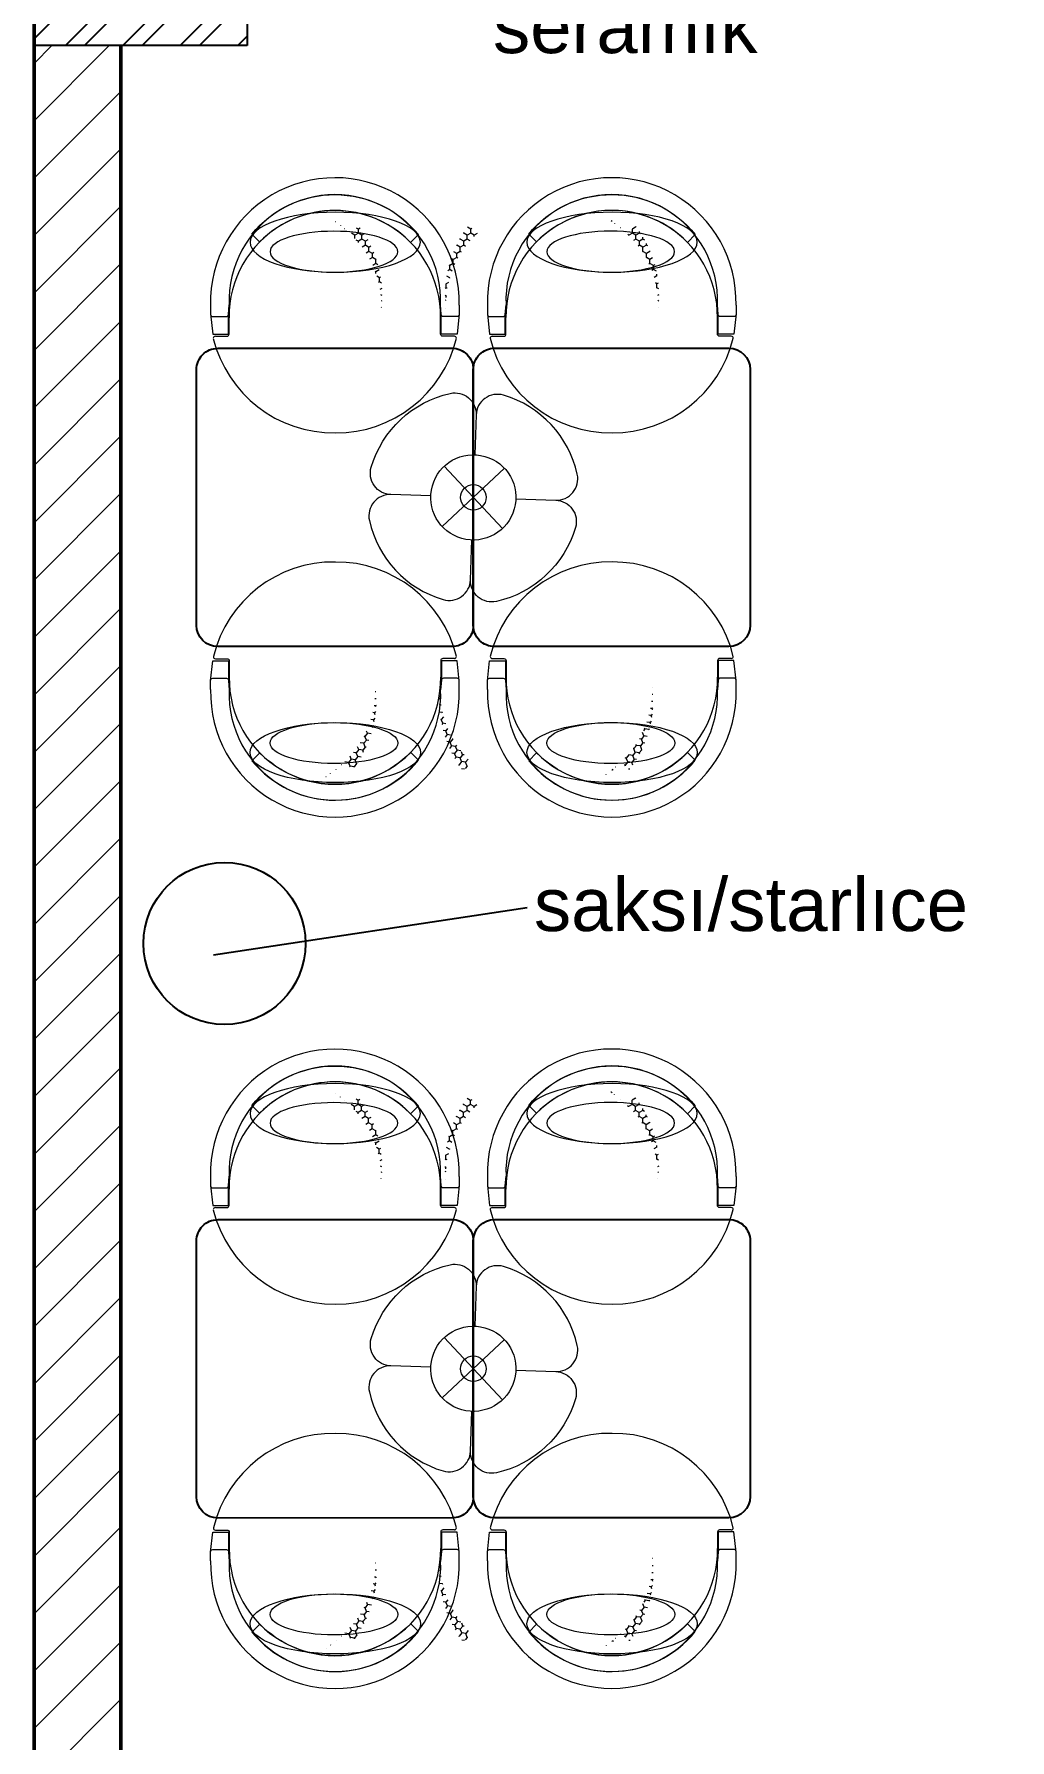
# Model space of a CAD drawing. Header units: centimetres. Extents: x 10937 to 11577, y 1766 to 4345.
# Drawn here: x 10937.3 to 11166.2, y 2522.7 to 2922.8 of the extents above; entities that cross this region are included whole.
import ezdxf

# ---------------------------------------------------------------- set-up
doc = ezdxf.new("R2010")
doc.units = ezdxf.units.CM
for name, color, linetype, lineweight in [('Sebe - Aydınlatma', 240, 'Continuous', 18), ('Sebe - Duvar', 5, 'Continuous', 50), ('Sebe - Kolon', 153, 'Continuous', 25), ('Sebe - Mobilya', 11, 'Continuous', 25), ('Sebe - Mobilya Alçak', 41, 'Continuous', 20), ('Sebe - Tefriş - ince', 9, 'Continuous', 0)]:
    doc.layers.add(name, color=color, linetype=linetype, lineweight=lineweight)
doc.styles.get("Standard").update_dxf_attribs({"font": 'arial.ttf'})
pattern_1 = [(190.7025716588876, (-66927.95008257334, 45226.28549725837), (-1.250705360259629, -1.075873991632339), [0.9524999999999972, -1.904999999999994]), (310.7025716588878, (-66927.95008257334, 45226.28549725837), (1.557086888154393, -0.5452056188180352), [0.9524999999999986, -1.904999999999997]), (250.7025716588876, (-66927.95008257334, 45226.28549725837), (0.306381527894764, -1.621079610450377), [-1.904999999999992, 0.9524999999999961])]
pattern_2 = [(190.7025716588876, (-66528.96022988901, 45226.21177367801), (-1.250705360259629, -1.075873991632339), [0.952499999999997, -1.904999999999994]), (310.7025716588878, (-66528.96022988901, 45226.21177367801), (1.557086888154393, -0.5452056188180351), [0.9524999999999983, -1.904999999999997]), (250.7025716588876, (-66528.96022988901, 45226.21177367801), (0.3063815278947639, -1.621079610450377), [-1.904999999999992, 0.9524999999999959])]
pattern_3 = [(190.7025716588876, (-66727.09792978357, 45264.19740172372), (-1.250705360259629, -1.07587399163234), [0.9524999999999975, -1.904999999999995]), (310.7025716588878, (-66727.09792978357, 45264.19740172372), (1.557086888154394, -0.5452056188180354), [0.952499999999999, -1.904999999999998]), (250.7025716588876, (-66727.09792978357, 45264.19740172372), (0.3063815278947641, -1.621079610450378), [-1.904999999999993, 0.9524999999999966])]
pattern_4 = [(190.7025716588876, (-66328.12212052975, 45188.22564666262), (-1.250705360259629, -1.075873991632339), [0.952499999999997, -1.904999999999994]), (310.7025716588878, (-66328.12212052975, 45188.22564666262), (1.557086888154393, -0.5452056188180352), [0.9524999999999986, -1.904999999999997]), (250.7025716588876, (-66328.12212052975, 45188.22564666262), (0.306381527894764, -1.621079610450377), [-1.904999999999992, 0.9524999999999961])]

# ---------------------------------------------------------------- blocks, each defined once
blk = doc.blocks.new('yelpazelamba')
at = {"layer": 'Sebe - Aydınlatma'}
for p, q in [((-4.114487161589295, -9.132229246383986, -0.8030113079784762), (4.128584176882669, 9.090053894475886, -0.8161278319914302)), ((9.118192013479984, -4.142619887710453, -0.8035501943380439), (-9.104094998921937, 4.100444536768009, -0.8155889456328786))]:
    blk.add_line(p, q, dxfattribs=at)
at = {"layer": 'Sebe - Aydınlatma', "extrusion": (-0.0002781329557322974, 0.0008456233772963139, 0.999999603781503)}
for points, elevation in [([(9.36374004925545, 3.507784798381293), (18.12641463451743, 6.811903363527033, 0.4903143948259013), (20.45119503718793, 14.36805291732435, 0.2728421326632683), (-2.685486766056015, 24.83420346522105, 0.4903143948259454), (-6.825483100284995, 18.09918822005772), (-3.521364535148261, 9.336513634820955)], -0.809589041872541), ([(-9.350093371598977, -3.548590949587337), (-18.11276795684186, -6.85270951471375, -0.4903143948259013), (-24.84778320199595, -2.712713180471288, -0.2728421326632683), (-14.38163265405399, 20.42396862275416, -0.4903143948259454), (-6.825483100261803, 18.09918822006659), (-3.521364535135983, 9.336513634825502)], -0.8095890418725405), ([(9.363740049269092, 3.50778479834514), (18.12641463442921, 6.811903363762364, -0.4903143948259013), (24.86142987971608, 2.671907029735908, -0.2728421326632683), (14.395279332519, -20.46477477382583, -0.4903143948259454), (6.839129778651782, -18.13999437138177), (3.535011213120328, -9.377319785919678)], -0.8095890418725391), ([(-9.35009337135887, -3.548590950224666), (-18.11276795649171, -6.852709515643709, 0.4903143948259013), (-20.43754835891983, -14.40885906951674, 0.2728421326632683), (2.699133444662908, -24.87500961666811, 0.4903143948259454), (6.839129778675429, -18.13999437137291), (3.535011213133061, -9.377319785915358)], -0.809589041872539)]:
    blk.add_lwpolyline(points, format="xyb", dxfattribs=dict(at, elevation=elevation))
blk.add_circle((0.006823338830055105, -0.02040307560950209, -0.8095890418725403), 9.999999999999998, dxfattribs=at)
at = {"layer": 'Sebe - Aydınlatma'}
blk.add_circle((0.007048507159652218, -0.02108767573440673, -0.8095695699852783), 3, dxfattribs=at)

msp = doc.modelspace()

# ---------------------------------------------------------------- hatches: boundary and pattern name
at = {"layer": 'Sebe - Kolon'}
h = msp.add_hatch(dxfattribs=at)
h.set_pattern_fill('ANSI32', color=256)
h.set_pattern_definition([(45, (1073.794236499387, 0), (-6.735192090801865, 6.735192090801866), []), (45, (1078.284366499387, 0), (-6.735192090801865, 6.735192090801866), [])])
h.paths.add_polyline_path([(11577.2663267459, 1855.11769706078), (11527.2663267459, 1855.11769706078), (11527.2663267459, 1823.091677779227), (11577.2663267459, 1823.091677779227)])
h.paths.add_polyline_path([(10987.2663267459, 1833.091677779227), (10987.2663267459, 1843.091677779227), (10987.2663267459, 1855.11769706078), (10937.2663267459, 1855.11769706078), (10937.2663267459, 1823.091677779227), (10987.2663267459, 1823.091677779227)])
h.paths.add_polyline_path([(10987.27641735053, 2385.11769706078), (10937.2663267459, 2385.11769706078), (10937.2663267459, 2355.11769706078), (10987.27641735053, 2355.11769706078)])
h.paths.add_polyline_path([(11577.2663267459, 2386.154494805069), (11527.2663267459, 2386.154494805069), (11527.2663267459, 2356.154494805069), (11577.2663267459, 2356.154494805069)])
h.paths.add_polyline_path([(11577.2663267459, 2950.11769706078), (11556.47298626263, 2950.11769706078), (11527.2663267459, 2950.11769706078), (11527.2663267459, 2920.11769706078), (11577.2663267459, 2920.11769706078)])
h.paths.add_polyline_path([(10987.2663267459, 2950.11769706078), (10937.2663267459, 2950.11769706078), (10937.2663267459, 2920.11769706078), (10987.2663267459, 2920.11769706078)])
h.paths.add_polyline_path([(10987.2663267459, 3445.11769706078), (10937.2663267459, 3445.11769706078), (10937.2663267459, 3415.11769706078), (10987.2663267459, 3415.11769706078)])
h.paths.add_polyline_path([(11577.2663267459, 3628.363012328862), (11527.2663267459, 3628.363012328861), (11527.2663267459, 3608.363012328861), (11577.2663267459, 3608.363012328861)])
h.paths.add_polyline_path([(10987.2663267459, 3628.363012328861), (10937.2663267459, 3628.363012328862), (10937.2663267459, 3608.363012328861), (10987.2663267459, 3608.363012328861)])
h.paths.add_polyline_path([(11577.2663267459, 3975.117697060781), (11527.2663267459, 3975.11769706078), (11527.2663267459, 3965.11769706078), (11527.2663267459, 3945.205210869492), (11557.2663267459, 3945.205210869492), (11577.2663267459, 3945.117697060781)])
h.paths.add_polyline_path([(11577.2663267459, 4345.11769706078), (11527.2663267459, 4345.11769706078), (11527.2663267459, 4315.11769706078), (11577.2663267459, 4315.11769706078)])
h.paths.add_polyline_path([(10987.2663267459, 4345.11769706078), (10957.2663267459, 4345.11769706078), (10937.2663267459, 4345.117697060779), (10937.2663267459, 4315.117697060781), (10987.2663267459, 4315.11769706078), (10987.2663267459, 4325.11769706078)])
h.paths.add_polyline_path([(10987.2663267459, 3975.11769706078), (10937.2663267459, 3975.11769706078), (10937.2663267459, 3945.11769706078), (10987.2663267459, 3945.205210869492)])
at = {"layer": 'Sebe - Mobilya Alçak', "ltscale": 0.1, "extrusion": (-0.03645388541643457, 0.006885603321966348, 0.9993116144151124)}
h = msp.add_hatch(dxfattribs=at)
h.set_pattern_fill('HONEY', color=256, scale=0.2999999999999988, angle=-169.2974283411122, style=0)
h.set_pattern_definition(pattern_1)
edge = h.paths.add_edge_path()
edge.add_arc((-4849.343316120987, 10279.44460000478), 24.71696289203488, 145.979993585589, 159.2540636459918, ccw=False)
edge.add_arc((-4850.303668625231, 10281.07572458662), 23.02281402815089, 148.0077843409949, 148.1016854706999)
edge.add_arc((-4840.785477024518, 10275.15156057567), 34.23404458399233, 148.1016854706837, 157.6080977508361)
edge.add_line((-4872.438270606384, 10288.19266739382), (-4872.457639421071, 10288.19995910564))
edge = h.paths.add_edge_path()
edge.add_line((-4869.701385382195, 10293.47647256372), (-4871.895119670018, 10294.97279235597))
edge.add_arc((-4852.148969066202, 10277.55434067411), 26.33083596586735, 93.55040170519482, 138.5838764529789, ccw=False)
edge.add_arc((-4850.303668625231, 10281.07572458662), 23.02281402815089, 98.68345596408015, 147.409664000583)
h = msp.add_hatch(dxfattribs=at)
h.set_pattern_fill('HONEY', color=256, scale=0.2999999999999988, angle=-169.2974283411122, style=0)
h.set_pattern_definition(pattern_1)
edge = h.paths.add_edge_path()
edge.add_line((-4876.875700662866, 10320.43258082685), (-4875.335954070941, 10322.68998256058))
edge.add_arc((-4861.670565835211, 10341.21853161713), 23.02281402815345, 233.5900571424133, 282.7216873536955)
edge.add_arc((-4864.699370446604, 10344.3241435086), 26.81547659304414, 242.9943438502603, 287.5789102595543, ccw=False)
h = msp.add_hatch(dxfattribs=at)
h.set_pattern_fill('HONEY', color=256, scale=0.2999999999999988, angle=-169.2974283411122, style=0)
h.set_pattern_definition(pattern_1)
edge = h.paths.add_edge_path()
edge.add_arc((-4861.414512837109, 10343.31389004182), 24.71696289203488, 145.979993585589, 159.2540636459918, ccw=False)
edge.add_arc((-4862.374865341328, 10344.94501462369), 23.02281402815089, 148.0077843409949, 148.1016854706999)
edge.add_arc((-4852.856673740633, 10339.02085061278), 34.23404458399233, 148.1016854706837, 157.6080977508361)
edge.add_line((-4884.509467322499, 10352.06195743092), (-4884.528836137186, 10352.06924914275))
edge = h.paths.add_edge_path()
edge.add_line((-4881.772582098292, 10357.34576260083), (-4883.966316386115, 10358.84208239308))
edge.add_arc((-4864.220165782328, 10341.42363071115), 26.33083596586735, 93.55040170519482, 138.5838764529789, ccw=False)
edge.add_arc((-4862.374865341328, 10344.94501462369), 23.02281402815089, 98.68345596408015, 147.409664000583)
at = {"layer": 'Sebe - Mobilya Alçak', "ltscale": 0.1, "extrusion": (-0.03645133658835503, -0.006899083706150029, 0.9993116144151124)}
h = msp.add_hatch(dxfattribs=at)
h.set_pattern_fill('HONEY', color=256, scale=0.2999999999999987, angle=-169.2974283411122, style=0)
h.set_pattern_definition(pattern_2)
edge = h.paths.add_edge_path()
edge.add_arc((-676.9231113884505, 11323.614157519), 24.71696289203487, 380.7459363540082, 394.020006414411)
edge.add_arc((-675.9627588842066, 11325.24528210084), 23.02281402815089, 391.8983145293001, 391.9922156590051, ccw=False)
edge.add_arc((-685.4809504849197, 11319.32111808989), 34.23404458399232, 382.39190224916393, 391.8983145293163, ccw=False)
edge.add_line((-653.828156903053, 11332.36222490804), (-653.8087880883666, 11332.36951661986))
edge = h.paths.add_edge_path()
edge.add_line((-656.5650421272419, 11337.64603007794), (-654.3713078394192, 11339.14234987019))
edge.add_arc((-674.1174584432354, 11321.72389818833), 26.33083596586734, 401.4161235470212, 446.4495982948052)
edge.add_arc((-675.9627588842066, 11325.24528210084), 23.02281402815089, 392.59033599941694, 441.31654403591983, ccw=False)
h = msp.add_hatch(dxfattribs=at)
h.set_pattern_fill('HONEY', color=256, scale=0.2999999999999987, angle=-169.2974283411122, style=0)
h.set_pattern_definition(pattern_2)
edge = h.paths.add_edge_path()
edge.add_line((-649.3907268465716, 11364.60213834107), (-650.9304734384966, 11366.8595400748))
edge.add_arc((-664.5958616742262, 11385.38808913135), 23.02281402815345, 257.27831264630447, 306.4099428575867, ccw=False)
edge.add_arc((-661.5670570628333, 11388.49370102282), 26.81547659304414, 252.4210897404457, 297.0056561497398)
h = msp.add_hatch(dxfattribs=at)
h.set_pattern_fill('HONEY', color=256, scale=0.2999999999999987, angle=-169.2974283411122, style=0)
h.set_pattern_definition(pattern_2)
edge = h.paths.add_edge_path()
edge.add_arc((-664.8519146723281, 11387.48344755604), 24.71696289203487, 380.7459363540082, 394.020006414411)
edge.add_arc((-663.8915621681097, 11389.11457213791), 23.02281402815089, 391.8983145293001, 391.9922156590051, ccw=False)
edge.add_arc((-673.4097537688046, 11383.19040812699), 34.23404458399232, 382.39190224916393, 391.8983145293163, ccw=False)
edge.add_line((-641.7569601869379, 11396.23151494514), (-641.7375913722515, 11396.23880665696))
edge = h.paths.add_edge_path()
edge.add_line((-644.493845411145, 11401.51532011505), (-642.3001111233223, 11403.01163990729))
edge.add_arc((-662.0462617271094, 11385.59318822537), 26.33083596586734, 401.4161235470212, 446.4495982948052)
edge.add_arc((-663.8915621681097, 11389.11457213791), 23.02281402815089, 392.59033599941694, 441.31654403591983, ccw=False)
at = {"layer": 'Sebe - Mobilya Alçak', "ltscale": 0.1, "extrusion": (-0.03645388541643457, 0.006885603321966348, 0.9993116144151124)}
h = msp.add_hatch(dxfattribs=at)
h.set_pattern_fill('HONEY', color=256, scale=0.2999999999999988, angle=-169.2974283411122, style=0)
h.set_pattern_definition(pattern_3)
edge = h.paths.add_edge_path()
edge.add_arc((-4648.491163331209, 10317.3565044701), 24.71696289203489, 145.979993585589, 159.2540636459918, ccw=False)
edge.add_arc((-4649.451515835452, 10318.98762905194), 23.0228140281509, 148.0077843409949, 148.1016854706999)
edge.add_arc((-4639.933324234739, 10313.063465041), 34.23404458399234, 148.1016854706837, 157.6080977508361)
edge.add_line((-4671.586117816606, 10326.10457185914), (-4671.605486631292, 10326.11186357097))
edge = h.paths.add_edge_path()
edge.add_line((-4668.849232592417, 10331.38837702904), (-4671.04296688024, 10332.88469682129))
edge.add_arc((-4651.296816276424, 10315.46624513943), 26.33083596586735, 93.55040170519482, 138.5838764529789, ccw=False)
edge.add_arc((-4649.451515835452, 10318.98762905194), 23.0228140281509, 98.68345596408015, 147.409664000583)
h = msp.add_hatch(dxfattribs=at)
h.set_pattern_fill('HONEY', color=256, scale=0.2999999999999988, angle=-169.2974283411122, style=0)
h.set_pattern_definition(pattern_3)
edge = h.paths.add_edge_path()
edge.add_line((-4676.023547873087, 10358.34448529217), (-4674.483801281162, 10360.6018870259))
edge.add_arc((-4660.818413045433, 10379.13043608246), 23.02281402815346, 233.5900571424133, 282.7216873536955)
edge.add_arc((-4663.847217656826, 10382.23604797393), 26.81547659304415, 242.9943438502603, 287.5789102595543, ccw=False)
h = msp.add_hatch(dxfattribs=at)
h.set_pattern_fill('HONEY', color=256, scale=0.2999999999999988, angle=-169.2974283411122, style=0)
h.set_pattern_definition(pattern_3)
edge = h.paths.add_edge_path()
edge.add_arc((-4660.562360047331, 10381.22579450715), 24.71696289203489, 145.979993585589, 159.2540636459918, ccw=False)
edge.add_arc((-4661.522712551549, 10382.85691908902), 23.0228140281509, 148.0077843409949, 148.1016854706999)
edge.add_arc((-4652.004520950854, 10376.9327550781), 34.23404458399234, 148.1016854706837, 157.6080977508361)
edge.add_line((-4683.657314532721, 10389.97386189625), (-4683.676683347408, 10389.98115360807))
edge = h.paths.add_edge_path()
edge.add_line((-4680.920429308514, 10395.25766706615), (-4683.114163596337, 10396.7539868584))
edge.add_arc((-4663.36801299255, 10379.33553517647), 26.33083596586735, 93.55040170519482, 138.5838764529789, ccw=False)
edge.add_arc((-4661.522712551549, 10382.85691908902), 23.0228140281509, 98.68345596408015, 147.409664000583)
at = {"layer": 'Sebe - Mobilya Alçak', "ltscale": 0.1, "extrusion": (-0.03645133658835503, -0.006899083706150028, 0.9993116144151123)}
h = msp.add_hatch(dxfattribs=at)
h.set_pattern_fill('HONEY', color=256, scale=0.2999999999999987, angle=-169.2974283411122, style=0)
h.set_pattern_definition(pattern_4)
edge = h.paths.add_edge_path()
edge.add_arc((-476.0850020291885, 11285.6280305036), 24.71696289203487, 380.7459363540082, 394.020006414411)
edge.add_arc((-475.1246495249446, 11287.25915508544), 23.02281402815089, 391.8983145293001, 391.9922156590051, ccw=False)
edge.add_arc((-484.6428411256578, 11281.3349910745), 34.23404458399232, 382.39190224916393, 391.8983145293163, ccw=False)
edge.add_line((-452.990047543791, 11294.37609789264), (-452.9706787291046, 11294.38338960447))
edge = h.paths.add_edge_path()
edge.add_line((-455.7269327679799, 11299.65990306255), (-453.5331984801572, 11301.15622285479))
edge.add_arc((-473.2793490839734, 11283.73777117293), 26.33083596586734, 401.4161235470212, 446.4495982948052)
edge.add_arc((-475.1246495249446, 11287.25915508544), 23.02281402815089, 392.59033599941694, 441.31654403591983, ccw=False)
h = msp.add_hatch(dxfattribs=at)
h.set_pattern_fill('HONEY', color=256, scale=0.2999999999999987, angle=-169.2974283411122, style=0)
h.set_pattern_definition(pattern_4)
edge = h.paths.add_edge_path()
edge.add_line((-448.5526174873096, 11326.61601132567), (-450.0923640792346, 11328.8734130594))
edge.add_arc((-463.7577523149642, 11347.40196211596), 23.02281402815345, 257.27831264630447, 306.4099428575867, ccw=False)
edge.add_arc((-460.7289477035714, 11350.50757400743), 26.81547659304414, 252.4210897404457, 297.0056561497398)
h = msp.add_hatch(dxfattribs=at)
h.set_pattern_fill('HONEY', color=256, scale=0.2999999999999987, angle=-169.2974283411122, style=0)
h.set_pattern_definition(pattern_4)
edge = h.paths.add_edge_path()
edge.add_arc((-464.0138053130661, 11349.49732054065), 24.71696289203487, 380.7459363540082, 394.020006414411)
edge.add_arc((-463.0534528088477, 11351.12844512252), 23.02281402815089, 391.8983145293001, 391.9922156590051, ccw=False)
edge.add_arc((-472.5716444095427, 11345.2042811116), 34.23404458399232, 382.39190224916393, 391.8983145293163, ccw=False)
edge.add_line((-440.918850827676, 11358.24538792975), (-440.8994820129895, 11358.25267964157))
edge = h.paths.add_edge_path()
edge.add_line((-443.655736051883, 11363.52919309965), (-441.4620017640603, 11365.0255128919))
edge.add_arc((-461.2081523678474, 11347.60706120998), 26.33083596586734, 401.4161235470212, 446.4495982948052)
edge.add_arc((-463.0534528088477, 11351.12844512252), 23.02281402815089, 392.59033599941694, 441.31654403591983, ccw=False)
at = {"layer": 'Sebe - Tefriş - ince'}
h = msp.add_hatch(dxfattribs=at)
h.set_pattern_fill('ANSI31', color=256, scale=3)
h.set_pattern_definition([(45, (11565.53754901924, 2197.173295363073), (-6.735192090801863, 6.735192090801865), [])])
h.paths.add_polyline_path([(11557.2663267459, 1913.091677779227), (11557.2663267459, 1855.11769706078), (11577.2663267459, 1855.11769706078), (11577.2663267459, 2356.154494805069), (11557.2663267459, 2356.154494805069)])
h.paths.add_polyline_path([(10937.2663267459, 3445.11769706078), (10957.2663267459, 3445.11769706078), (10957.2663267459, 3608.363012328861), (10952.2078844516, 3608.363012328861), (10937.2663267459, 3608.363012328861)])
h.paths.add_polyline_path([(10957.2663267459, 3415.11769706078), (10937.2663267459, 3415.11769706078), (10937.2663267459, 2950.11769706078), (10957.2663267459, 2950.11769706078)])
h.paths.add_polyline_path([(10957.6463261408, 2920.11769706078), (10937.2663267459, 2920.11769706078), (10937.2663267459, 2385.11769706078), (10957.6463261408, 2385.11769706078)])
h.paths.add_polyline_path([(10937.2663267459, 1855.11769706078), (10957.2663267459, 1855.11769706078), (10957.2663267459, 1925.11769706078), (10957.2663267459, 2355.11769706078), (10937.2663267459, 2355.11769706078)])
h.paths.add_polyline_path([(11577.2663267459, 2920.11769706078), (11557.2663267459, 2920.11769706078), (11557.2663267459, 2386.154494805069), (11577.2663267459, 2386.154494805069)])
h.paths.add_polyline_path([(11033.77566115447, 2422.058095068353), (11033.77566115447, 2510.78592590055), (11008.01679348735, 2510.78592590055), (11008.01679348735, 2422.058095068353)], flags=9)
h.paths.add_polyline_path([(11003.08667846556, 1995.438667579231), (11003.08667846556, 2113.318954073092), (10977.32781079844, 2113.318954073092), (10977.32781079844, 1995.438667579231)], flags=9)
h.paths.add_polyline_path([(11003.08667846556, 2212.283572122795), (11003.08667846556, 2330.163858616656), (10977.32781079844, 2330.163858616656), (10977.32781079844, 2212.283572122795)], flags=9)
h.paths.add_polyline_path([(11149.994168054, 2242.017423697376), (11149.994168054, 2345.300165852902), (11124.23530038688, 2345.300165852902), (11124.23530038688, 2242.017423697376)], flags=9)
h.paths.add_polyline_path([(11457.21971012515, 3551.197768678506), (11519.64670975337, 3551.184986835271), (11519.65261673538, 3580.034918017724), (11457.22561710716, 3580.047699860959)], flags=9)
h.paths.add_polyline_path([(11340.19792695884, 3544.001320632716), (11379.78182071117, 3543.993215884328), (11379.78772769318, 3572.843147066781), (11340.20383394085, 3572.851251815168)], flags=9)
h.paths.add_polyline_path([(11150.95145963778, 3536.151392994), (11190.53535339011, 3536.143288245612), (11190.54126037212, 3564.993219428065), (11150.95736661979, 3565.001324176453)], flags=9)
h.paths.add_polyline_path([(11012.31627436464, 3845.016300731504), (11115.59901652017, 3845.016300731504), (11115.59901652017, 3870.775168398625), (11012.31627436464, 3870.775168398625)], flags=9)
h.paths.add_polyline_path([(11266.44010247944, 3702.92279159867), (11344.49262635392, 3702.92279159867), (11344.49262635392, 3728.681659265791), (11266.44010247944, 3728.681659265791)], flags=9)

# ---------------------------------------------------------------- linework, layer by layer
msp.add_line((10979.33510051262, 2706.813125082457, 1.875146374567337), (11052.94032059936, 2717.910382070064, 1.875146374567337))
msp.add_lwpolyline([(10957.6463261408, 2385.11769706078), (10957.6463261408, 2920.11769706078)])
msp.add_circle((10981.95926452995, 2709.474442653071, 1.875146374567337), 19.01267903969529)
at = {"layer": 'Sebe - Duvar'}
msp.add_line((10937.2663267459, 1855.11769706078), (10937.2663267459, 4345.11769706078), dxfattribs=at)
msp.add_lwpolyline([(10957.6463261408, 2920.11769706078), (10957.6463261408, 2385.11769706078)], dxfattribs=at)
at = {"layer": 'Sebe - Kolon'}
msp.add_line((10987.2663267459, 2950.11769706078), (10987.2663267459, 2920.11769706078), dxfattribs=at)
msp.add_lwpolyline([(10987.2663267459, 2920.11769706078), (10937.2663267459, 2920.11769706078)], dxfattribs=at)
at = {"layer": 'Sebe - Mobilya', "ltscale": 0.1, "extrusion": (-0.0364538854164345, 0.006885603321966337, 0.9993116144151124)}
for points, elevation in [([(-4837.602673201783, 10253.56744558177), (-4847.816762730759, 10307.6106909978, -0.414213562373095), (-4843.832294013795, 10313.45226690189), (-4784.876026287304, 10324.59491002446, -0.414213562373095), (-4779.034450383177, 10320.61044130743), (-4768.820360854195, 10266.56719589143, -0.414213562373095), (-4772.804829571176, 10260.72561998728), (-4831.761097297693, 10249.5829768648, -0.414213562373095)], -384.5106548001646), ([(-4849.673869917897, 10317.4367356189), (-4859.887959446932, 10371.47998103482, -0.414213562373095), (-4855.903490729923, 10377.32155693891), (-4796.947223003385, 10388.46420006146, -0.414213562373095), (-4791.105647099369, 10384.47973134448), (-4780.891557570271, 10330.43648592859, -0.414213562373095), (-4784.876026287303, 10324.59491002446), (-4843.832294013793, 10313.45226690189, -0.414213562373095)], -384.5106548001621), ([(-4636.750520412002, 10291.47935004709), (-4646.964609940978, 10345.52259546312, -0.414213562373095), (-4642.980141224014, 10351.36417136721), (-4584.023873497525, 10362.50681448978, -0.414213562373095), (-4578.182297593397, 10358.52234577275), (-4567.968208064415, 10304.47910035675, -0.414213562373095), (-4571.952676781396, 10298.6375244526), (-4630.908944507913, 10287.49488133012, -0.414213562373095)], -385.9180977323765), ([(-4648.821717128116, 10355.34864008422), (-4659.03580665715, 10409.39188550013, -0.414213562373095), (-4655.051337940144, 10415.23346140424), (-4596.095070213605, 10426.37610452678, -0.414213562373095), (-4590.253494309589, 10422.39163580979), (-4580.039404780493, 10368.3483903939, -0.414213562373095), (-4584.023873497523, 10362.50681448977), (-4642.980141224013, 10351.36417136721, -0.414213562373095)], -385.9180977323741)]:
    msp.add_lwpolyline(points, format="xyb", close=True, dxfattribs=dict(at, elevation=elevation))
at = {"layer": 'Sebe - Mobilya Alçak', "ltscale": 0.1, "extrusion": (-0.0364538854164345, 0.006885603321966337, 0.9993116144151124)}
for points, elevation in [([(-4872.527618638174, 10294.89055366829), (-4870.397441366544, 10293.43758535294, 0.4195858700777967), (-4863.930888436789, 10258.59715471944), (-4865.394179798312, 10256.45184296887, -0.4767929366614818), (-4872.527618638174, 10294.89055366829, -1.912393550912417)], -384.5106548001648), ([(-4884.598815354198, 10358.75984370531), (-4882.468638082617, 10357.30687538991, 0.4195858700777967), (-4876.002085152892, 10322.46644475642), (-4877.465376514421, 10320.32113300597, -0.4767929366614818), (-4884.598815354198, 10358.75984370531, -1.912393550912417)], -384.5106548001648), ([(-4858.032530767909, 10307.38883413832), (-4855.913054895857, 10307.78941178941, -0.4142135623733741), (-4855.328897305448, 10307.39096491782), (-4854.734924161618, 10304.24822407029, -0.407451311066001), (-4855.12202678307, 10303.66634678777), (-4857.327568382057, 10303.07863627237)], -384.5106548001623), ([(-4859.263072721442, 10313.89969157599), (-4857.143596849362, 10314.30026922723, 0.4142135623733741), (-4856.745149977625, 10314.88442681766), (-4857.339123121468, 10318.02716766517, 0.407451311066001), (-4857.911886731371, 10318.42763171935), (-4860.179787857422, 10318.16986850071)], -384.5106548001626), ([(-4870.088731552323, 10371.17305160546), (-4867.969255680271, 10371.57362925655, -0.4142135623733741), (-4867.385098089861, 10371.17518238496), (-4866.791124946032, 10368.03244153743, -0.407451311066001), (-4867.178227567484, 10367.45056425491), (-4869.383769166469, 10366.86285373951)], -386.878582429409), ([(-4850.689363509871, 10307.62086221817), (-4850.183916133376, 10304.94651551889, -0.4142135623736502), (-4850.582363005046, 10304.3623579285), (-4854.46830555789, 10303.62792081557)], -384.5106548001669), ([(-4852.341733634077, 10316.36363306227), (-4852.847181010711, 10319.03797976142, 0.4142135623736502), (-4853.431338601117, 10319.43642663326), (-4857.317281153993, 10318.70198952017)], -384.5106548001611), ([(-4862.745564294285, 10371.40507968531), (-4862.24011691779, 10368.73073298603, -0.4142135623736502), (-4862.63856378946, 10368.14657539564), (-4866.524506342304, 10367.41213828271)], -386.8785824294136), ([(-4671.675465848397, 10332.80245813361), (-4669.545288576765, 10331.34948981826, 0.4195858700777967), (-4663.07873564701, 10296.50905918476), (-4664.542027008531, 10294.36374743419, -0.4767929366614818), (-4671.675465848397, 10332.80245813361, -1.912393550912417)], -385.918097732377), ([(-4683.746662564417, 10396.67174817063), (-4681.616485292838, 10395.21877985523, 0.4195858700777967), (-4675.149932363112, 10360.37834922174), (-4676.613223724642, 10358.2330374713, -0.4767929366614818), (-4683.746662564417, 10396.67174817063, -1.912393550912417)], -385.9180977323768), ([(-4657.180377978128, 10345.30073860364), (-4655.060902106077, 10345.70131625473, -0.4142135623733741), (-4654.476744515669, 10345.30286938314), (-4653.882771371838, 10342.16012853562, -0.407451311066001), (-4654.269873993291, 10341.57825125309), (-4656.475415592276, 10340.99054073769)], -385.9180977323743), ([(-4658.410919931663, 10351.81159604132), (-4656.291444059582, 10352.21217369255, 0.4142135623733741), (-4655.892997187846, 10352.79633128298), (-4656.486970331689, 10355.93907213049, 0.407451311066001), (-4657.059733941593, 10356.33953618467), (-4659.327635067642, 10356.08177296604)], -385.9180977323746), ([(-4669.236578762544, 10409.08495607078), (-4667.117102890492, 10409.48553372188, -0.4142135623733741), (-4666.532945300081, 10409.08708685028), (-4665.938972156253, 10405.94434600275, -0.407451311066001), (-4666.326074777704, 10405.36246872023), (-4668.531616376691, 10404.77475820483)], -388.286025361621), ([(-4649.837210720092, 10345.53276668349), (-4649.331763343596, 10342.85841998421, -0.4142135623736502), (-4649.730210215266, 10342.27426239382), (-4653.616152768111, 10341.53982528089)], -385.918097732379), ([(-4651.489580844298, 10354.27553752759), (-4651.995028220932, 10356.94988422674, 0.4142135623736502), (-4652.579185811337, 10357.34833109858), (-4656.465128364214, 10356.61389398549)], -385.9180977323732), ([(-4661.893411504505, 10409.31698415063), (-4661.387964128011, 10406.64263745136, -0.4142135623736502), (-4661.78641099968, 10406.05847986096), (-4665.672353552525, 10405.32404274803)], -388.2860253616256)]:
    msp.add_lwpolyline(points, format="xyb", dxfattribs=dict(at, elevation=elevation))
at = {"layer": 'Sebe - Mobilya Alçak', "ltscale": 0.1, "extrusion": (0.0364538854164345, 0.006885603321966337, 0.9993116144151124)}
for points, elevation in [([(771.8481635604282, -11310.94924953348), (769.7286876883766, -11310.54867188239, 0.4142135623733741), (769.1445300979663, -11310.94711875398), (768.550556954136, -11314.08985960151, 0.407451311066001), (768.9376595755891, -11314.67173688403), (771.143201174576, -11315.25944739943)], 415.9198379844145), ([(764.5049963023905, -11310.71722145363), (763.9995489258952, -11313.39156815291, 0.4142135623736502), (764.3979957975655, -11313.9757257433), (768.2839383504092, -11314.71016285623)], 415.9198379844099), ([(570.9960107706506, -11273.03734506816), (568.8765348985987, -11272.63676741707, 0.4142135623733741), (568.2923773081877, -11273.03521428866), (567.6984041643575, -11276.17795513619, 0.407451311066001), (568.0855067858106, -11276.75983241871), (570.2910483847982, -11277.34754293411)], 414.5123950522025), ([(563.6528435126122, -11272.80531698831), (563.1473961361171, -11275.47966368759, 0.4142135623736502), (563.5458430077874, -11276.06382127798), (567.4317855606309, -11276.7982583909)], 414.5123950521979)]:
    msp.add_lwpolyline(points, format="xyb", dxfattribs=dict(at, elevation=elevation))
for points, elevation in [([(769.8270613089439, -11310.56726434404), (765.1143572594838, -11310.18542234095), (764.427553621472, -11313.81933385675), (769.047402311593, -11314.69247809089)], 415.9198379844151), ([(568.9749085191659, -11272.65535987871), (564.2622044697052, -11272.27351787563), (563.5754008316937, -11275.90742939142), (568.1952495218145, -11276.78057362557)], 414.512395052203)]:
    msp.add_lwpolyline(points, dxfattribs=dict(at, elevation=elevation))
at = {"layer": 'Sebe - Mobilya Alçak', "ltscale": 0.1, "extrusion": (-0.0364538854164345, 0.006885603321966337, 0.9993116144151124)}
for points, elevation in [([(-4856.011428516424, 10307.77081932776), (-4851.298724466965, 10308.15266133085), (-4850.611920828953, 10304.51874981506), (-4855.231769519074, 10303.6456055809)], -384.5106548001616), ([(-4857.241970469946, 10314.28167676559), (-4852.714977139179, 10315.64612323074), (-4853.401780777178, 10319.28003474669), (-4858.021629467283, 10318.40689051256)], -384.5106548001644), ([(-4868.067629300838, 10371.5550367949), (-4863.354925251379, 10371.93687879799), (-4862.668121613366, 10368.30296728219), (-4867.287970303487, 10367.42982304805)], -386.8785824294084), ([(-4655.159275726645, 10345.68272379308), (-4650.446571677185, 10346.06456579617), (-4649.759768039174, 10342.43065428038), (-4654.379616729294, 10341.55751004623)], -385.9180977323737), ([(-4656.389817680167, 10352.19358123091), (-4651.862824349399, 10353.55802769606), (-4652.549627987399, 10357.19193921201), (-4657.169476677504, 10356.31879497788)], -385.9180977323765), ([(-4667.215476511059, 10409.46694126022), (-4662.502772461599, 10409.84878326331), (-4661.815968823586, 10406.21487174752), (-4666.435817513708, 10405.34172751336)], -388.2860253616203)]:
    msp.add_lwpolyline(points, dxfattribs=dict(at, elevation=elevation))
at = {"layer": 'Sebe - Mobilya Alçak', "ltscale": 0.1, "extrusion": (0.0364564292592167, -0.00687212199613324, 0.9993116144151124)}
for points, elevation in [([(4756.825394186362, -10268.44001629689), (4761.538098235822, -10268.0581742938), (4762.224901873835, -10271.6920858096), (4757.605053183714, -10272.56523004375)], 377.2318677962882), ([(4555.959225433861, -10306.27769302746), (4560.671929483319, -10305.89585102437), (4561.358733121332, -10309.52976254017), (4556.738884431211, -10310.40290677431)], 378.6365550953517)]:
    msp.add_lwpolyline(points, dxfattribs=dict(at, elevation=elevation))
for points, elevation in [([(4762.147459192915, -10268.58997340649), (4762.652906569412, -10271.26432010577, -0.4142135623736502), (4762.25445969774, -10271.84847769615), (4758.368517144896, -10272.58291480908)], 377.231867796283), ([(4754.804291934877, -10268.82200148634), (4756.923767806929, -10268.42142383524, -0.4142135623733741), (4757.50792539734, -10268.81987070684), (4758.101898541171, -10271.96261155437, -0.407451311066001), (4757.714795919717, -10272.54448883689), (4755.509254320731, -10273.13219935229)], 377.2318677962878), ([(4561.281290440414, -10306.42765013706), (4561.786737816909, -10309.10199683633, -0.4142135623736502), (4561.388290945239, -10309.68615442672), (4557.502348392394, -10310.42059153965)], 378.6365550953466), ([(4553.938123182375, -10306.6596782169), (4556.057599054428, -10306.25910056581, -0.4142135623733741), (4556.641756644839, -10306.65754743741), (4557.235729788668, -10309.80028828493, -0.407451311066001), (4556.848627167215, -10310.38216556746), (4554.643085568229, -10310.96987608286)], 378.6365550953513)]:
    msp.add_lwpolyline(points, format="xyb", dxfattribs=dict(at, elevation=elevation))
at = {"layer": 'Sebe - Mobilya Alçak', "ltscale": 0.1, "extrusion": (-0.03645133658835496, -0.006899083706150017, 0.9993116144151124)}
for points, elevation in [([(-675.5770639995649, 11351.7904197324), (-676.0825113760625, 11349.11607303312, 0.4142135623736502), (-675.6840645043922, 11348.53191544273), (-671.7981219515477, 11347.7974783298)], -423.2744437598735), ([(-673.9246938753613, 11360.5331905765), (-673.4192464987268, 11363.20753727565, -0.4142135623736502), (-672.8350889083208, 11363.60598414749), (-668.9491463554441, 11362.8715470344)], -423.2744437598678), ([(-663.520863215153, 11415.57463719954), (-664.0263105916479, 11412.90029050026, 0.4142135623736502), (-663.6278637199784, 11412.31613290987), (-659.741921167134, 11411.58169579694)], -425.6423713891202), ([(-668.2338967415294, 11351.55839165255), (-670.3533726135806, 11351.95896930364, 0.4142135623733741), (-670.9375302039903, 11351.56052243205), (-671.53150334782, 11348.41778158452, 0.407451311066001), (-671.1444007263685, 11347.835904302), (-668.9388591273814, 11347.2481937866)], -423.274443759869), ([(-667.0033547879966, 11358.06924909022), (-669.122830660076, 11358.46982674146, -0.4142135623733741), (-669.5212775318114, 11359.05398433189), (-668.9273043879689, 11362.1967251794, -0.407451311066001), (-668.3545407780662, 11362.59718923358), (-666.0866396520173, 11362.33942601494)], -423.2744437598692), ([(-656.1776959571152, 11415.34260911968), (-658.2971718291678, 11415.74318677078, 0.4142135623733741), (-658.881329419577, 11415.34473989919), (-659.4753025634068, 11412.20199905166, 0.407451311066001), (-659.0881999419544, 11411.62012176913), (-656.8826583429691, 11411.03241125374)], -425.6423713891156), ([(-653.7388088712637, 11339.06011118251), (-655.8689861428952, 11337.60714286717, -0.4195858700777967), (-662.3355390726488, 11302.76671223367), (-660.8722477111264, 11300.6214004831, 0.4767929366614818), (-653.7388088712637, 11339.06011118251, 1.912393550912417)], -423.2744437598715), ([(-641.66761215524, 11402.92940121954), (-643.7977894268206, 11401.47643290414, -0.4195858700777967), (-650.264342356546, 11366.63600227065), (-648.8010509950172, 11364.4906905202, 0.4767929366614818), (-641.66761215524, 11402.92940121954, 1.912393550912417)], -423.2744437598714), ([(-474.7389546403033, 11313.80429271701), (-475.2444020168, 11311.12994601773, 0.4142135623736502), (-474.8459551451301, 11310.54578842733), (-470.9600125922866, 11309.81135131441)], -421.8642453869897), ([(-473.0865845160993, 11322.54706356111), (-472.5811371394643, 11325.22141026026, -0.4142135623736502), (-471.9969795490588, 11325.6198571321), (-468.1110369961821, 11324.88542001901)], -421.864245386984), ([(-462.682753855891, 11377.58851018415), (-463.1882012323863, 11374.91416348487, 0.4142135623736502), (-462.789754360716, 11374.33000589448), (-458.9038118078724, 11373.59556878155)], -424.2321730162365), ([(-467.3957873822674, 11313.57226463715), (-469.5152632543181, 11313.97284228825, 0.4142135623733741), (-470.0994208447278, 11313.57439541666), (-470.6933939885585, 11310.43165456913, 0.407451311066001), (-470.3062913671065, 11309.8497772866), (-468.1007497681189, 11309.26206677121)], -421.8642453869851), ([(-466.1652454287346, 11320.08312207483), (-468.2847213008135, 11320.48369972606, -0.4142135623733741), (-468.6831681725494, 11321.0678573165), (-468.0891950287069, 11324.21059816401, -0.407451311066001), (-467.5164314188046, 11324.61106221819), (-465.2485302927544, 11324.35329899955)], -421.8642453869855), ([(-455.3395865978528, 11377.35648210429), (-457.4590624699058, 11377.75705975539, 0.4142135623733741), (-458.0432200603145, 11377.3586128838), (-458.6371932041443, 11374.21587203627, 0.407451311066001), (-458.2500905826919, 11373.63399475374), (-456.044548983707, 11373.04628423835)], -424.232173016232), ([(-452.9006995120012, 11301.07398416712), (-455.0308767836336, 11299.62101585178, -0.4195858700777967), (-461.4974297133863, 11264.78058521827), (-460.0341383518644, 11262.63527346771, 0.4767929366614818), (-452.9006995120012, 11301.07398416712, 1.912393550912417)], -421.8642453869877), ([(-440.8295027959775, 11364.94327420414), (-442.959680067559, 11363.49030588875, -0.4195858700777967), (-449.4262329972844, 11328.64987525526), (-447.9629416357548, 11326.50456350481, 0.4767929366614818), (-440.8295027959775, 11364.94327420414, 1.912393550912417)], -421.8642453869875)]:
    msp.add_lwpolyline(points, format="xyb", dxfattribs=dict(at, elevation=elevation))
for points, elevation in [([(-670.2549989930139, 11351.94037684199), (-674.9677030424727, 11352.32221884508), (-675.6545066804856, 11348.68830732928), (-671.0346579903644, 11347.81516309513)], -423.2744437598683), ([(-669.0244570394934, 11358.45123427981), (-673.5514503702589, 11359.81568074497), (-672.8646467322596, 11363.44959226092), (-668.2447980421548, 11362.57644802679)], -423.2744437598711), ([(-658.1987982086011, 11415.72459430913), (-662.91150225806, 11416.10643631222), (-663.5983058960728, 11412.47252479642), (-658.9784572059502, 11411.59938056227)], -425.6423713891151), ([(-469.4168896337515, 11313.9542498266), (-474.1295936832103, 11314.33609182969), (-474.8163973212236, 11310.7021803139), (-470.1965486311015, 11309.82903607974)], -421.8642453869845), ([(-468.1863476802309, 11320.46510726442), (-472.7133410109968, 11321.82955372958), (-472.0265373729985, 11325.46346524553), (-467.4066886828923, 11324.5903210114)], -421.8642453869872), ([(-457.3606888493387, 11377.73846729374), (-462.0733928987984, 11378.12030929682), (-462.7601965368108, 11374.48639778103), (-458.1403478466882, 11373.61325354688)], -424.2321730162313)]:
    msp.add_lwpolyline(points, dxfattribs=dict(at, elevation=elevation))
at = {"layer": 'Sebe - Mobilya Alçak', "ltscale": 0.1, "extrusion": (-0.0364538854164345, 0.006885603321966337, 0.9993116144151124)}
for centre, radius, start, end in [((-4853.319970013518, 10278.57585104432, -384.5106548001639), 29.19582544877108, 99.2888715565809, 282.1162717608761), ((-4865.391166729683, 10342.44514108133, -384.5106548001648), 29.19582544877108, 99.2888715565809, 282.1162717608761), ((-4853.700761719384, 10278.50388200278, -384.5106548001665), 24.84093947456071, 98.39526003391019, 283.0098832830441), ((-4865.771958435495, 10342.37317203995, -384.5106548001649), 24.84093947456071, 98.39526003391019, 283.0098832830441), ((-4850.058322652943, 10279.19229733467, -384.5106548001634), 24.83159239291304, 99.9647903660434, 281.4403529509627), ((-4862.129519369104, 10343.06158737167, -384.5106548001656), 24.83159239291304, 99.9647903660434, 281.4403529509627), ((-4851.688333683169, 10278.55284234057, -384.5106548001644), 29.04056172356367, 294.4064760056615, 11.57218616428921), ((-4851.801521677535, 10279.20471169268, -384.5106548001639), 29.02821654518245, 10.26675369218365, 87.0127165749272), ((-4850.201858602159, 10307.70624227087, -384.5106548001667), 0.4949250332089114, 100.1098927549454, 189.933850850984), ((-4851.856694989197, 10316.46206223199, -384.5106548001646), 0.4949250332089114, 191.4712924663598, 281.295250563376), ((-4863.759530399359, 10342.42213237769, -384.510654800166), 29.04056172356367, 294.4064760056615, 11.57218616428921), ((-4863.872718393642, 10343.07400172982, -384.5106548001642), 29.02821654518245, 10.26675369218365, 87.0127165749272), ((-4862.258059386573, 10371.49045973801, -386.8785824294135), 0.4949250332089114, 100.1098927549454, 189.933850850984), ((-4652.467817223739, 10316.48775550964, -385.9180977323758), 29.19582544877108, 99.2888715565809, 282.1162717608761), ((-4664.539013939904, 10380.35704554665, -385.9180977323769), 29.19582544877108, 99.2888715565809, 282.1162717608761), ((-4652.848608929604, 10316.41578646811, -385.9180977323786), 24.84093947456071, 98.39526003391019, 283.0098832830441), ((-4664.919805645715, 10380.28507650528, -385.9180977323769), 24.84093947456071, 98.39526003391019, 283.0098832830441), ((-4649.206169863164, 10317.1042018, -385.9180977323754), 24.83159239291304, 99.9647903660434, 281.4403529509627), ((-4661.277366579325, 10380.97349183699, -385.9180977323776), 24.83159239291304, 99.9647903660434, 281.4403529509627), ((-4650.83618089339, 10316.46474680589, -385.9180977323765), 29.04056172356367, 294.406476005661, 11.57218616428921), ((-4650.949368887756, 10317.116616158, -385.918097732376), 29.02821654518245, 10.26675369218365, 87.0127165749272), ((-4649.349705812381, 10345.61814673619, -385.9180977323788), 0.4949250332089114, 100.1098927549454, 189.933850850984), ((-4651.004542199418, 10354.37396669731, -385.9180977323766), 0.4949250332089114, 191.4712924663598, 281.295250563376), ((-4662.907377609579, 10380.33403684301, -385.918097732378), 29.04056172356367, 294.406476005661, 11.57218616428921), ((-4663.020565603862, 10380.98590619514, -385.9180977323762), 29.02821654518245, 10.26675369218365, 87.0127165749272), ((-4661.405906596794, 10409.40236420333, -388.2860253616255), 0.4949250332089114, 100.1098927549454, 189.933850850984)]:
    msp.add_arc(centre, radius, start, end, dxfattribs=at)
at = {"layer": 'Sebe - Mobilya Alçak', "ltscale": 0.1, "extrusion": (0.0364538854164345, 0.006885603321966337, 0.9993116144151124)}
for centre, end in [((764.0174913946778, -11310.63184140094, 415.9198379844101), 79.8901072450537), ((563.1653386049, -11272.71993693561, 414.512395052198), 79.89010724505297)]:
    msp.add_arc(centre, 0.4949250332089114, 350.0661491491203, end, dxfattribs=at)
at = {"layer": 'Sebe - Mobilya Alçak', "ltscale": 0.1, "extrusion": (-0.03645133658835496, -0.006899083706150017, 0.9993116144151124)}
for centre, radius, start, end in [((-674.5780938262694, 11322.7223998548, -423.274443759871), 29.04056172356367, 168.4278138357081, 245.5935239943327), ((-674.4649058319033, 11323.37426920691, -423.2744437598705), 29.02821654518245, 92.98728342505139, 169.7332463078104), ((-662.5068971100782, 11386.59168989192, -423.2744437598727), 29.04056172356367, 168.4278138357081, 245.5935239943327), ((-662.3937091157964, 11387.24355924405, -423.2744437598708), 29.02821654518245, 92.98728342505139, 169.7332463078104), ((-676.064568907279, 11351.8757997851, -423.2744437598735), 0.4949250332089113, 350.0661491490206, 79.89010724506544), ((-674.409732520241, 11360.63161974622, -423.2744437598712), 0.4949250332089113, 258.7047494366294, 348.5287075336361), ((-664.0083681228652, 11415.66001725224, -425.6423713891202), 0.4949250332089113, 350.0661491490206, 79.89010724506544), ((-672.9464574959193, 11322.74540855855, -423.2744437598706), 29.19582544877108, 257.8837282391256, 80.71112844343031), ((-676.2081048564946, 11323.3618548489, -423.27444375987), 24.83159239291304, 258.5596470490543, 80.03520963395279), ((-660.8752607797542, 11386.61469859556, -423.2744437598715), 29.19582544877108, 257.8837282391256, 80.71112844343031), ((-664.1369081403336, 11387.23114488589, -423.2744437598723), 24.83159239291304, 258.5596470490543, 80.03520963395279), ((-672.5656657900538, 11322.67343951701, -423.2744437598731), 24.84093947456071, 256.990116716939, 81.60473996610548), ((-660.494469073944, 11386.54272955418, -423.2744437598715), 24.84093947456071, 256.990116716939, 81.60473996610548), ((-473.7399844670076, 11284.73627283941, -421.8642453869872), 29.04056172356367, 168.4278138357081, 245.5935239943324), ((-473.6267964726412, 11285.38814219151, -421.8642453869867), 29.02821654518245, 92.98728342505166, 169.7332463078104), ((-461.6687877508161, 11348.60556287653, -421.8642453869888), 29.04056172356367, 168.4278138357081, 245.5935239943324), ((-461.5555997565339, 11349.25743222866, -421.864245386987), 29.02821654518245, 92.98728342505166, 169.7332463078104), ((-475.2264595480169, 11313.88967276971, -421.8642453869897), 0.4949250332089113, 350.0661491490206, 79.89010724506544), ((-473.571623160979, 11322.64549273083, -421.8642453869875), 0.4949250332089113, 258.7047494366294, 348.5287075336361), ((-463.1702587636028, 11377.67389023685, -424.2321730162364), 0.4949250332089113, 350.0661491490206, 79.89010724506544), ((-475.3699954972324, 11285.37572783351, -421.8642453869862), 24.83159239291304, 258.5596470490543, 80.03520963395279), ((-463.298798781072, 11349.2450178705, -421.8642453869884), 24.83159239291304, 258.5596470490543, 80.03520963395279), ((-472.108348136657, 11284.75928154315, -421.8642453869868), 29.19582544877108, 257.8837282391256, 80.71112844343033), ((-471.727556430792, 11284.68731250162, -421.8642453869893), 24.84093947456071, 256.990116716939, 81.60473996610553), ((-460.0371514204921, 11348.62857158017, -421.8642453869876), 29.19582544877108, 257.8837282391256, 80.71112844343033), ((-459.6563597146819, 11348.55660253879, -421.8642453869877), 24.84093947456071, 256.990116716939, 81.60473996610553)]:
    msp.add_arc(centre, radius, start, end, dxfattribs=at)
at = {"layer": 'Sebe - Mobilya Alçak', "ltscale": 0.1, "extrusion": (0.0364564292592167, -0.00687212199613324, 0.9993116144151124)}
for centre in [(4762.634964100628, -10268.50459335379, 377.2318677962834), (4561.768795348125, -10306.34227008436, 378.6365550953468)]:
    msp.add_arc(centre, 0.4949250332089113, 100.1098927549542, 189.9338508508861, dxfattribs=at)
at = {"layer": 'Sebe - Mobilya Alçak', "ltscale": 0.1, "extrusion": (0.0364538854164345, -0.006885603321966347, -0.9993116144151123)}
for centre in [(11007.91093255048, 2873.979437335121, -3.020692752980719), (11072.86772939671, 2873.994698432274, -0.6512391078566084), (11007.91093255047, 2669.575717515535, -3.020692752980747), (11072.86772939671, 2669.590978612688, -0.6512391078566369)]:
    msp.add_ellipse(centre, major_axis=(19.98670672191723, 0.004695722148262639, 0.7290626600382788), ratio=0.3516491788221174, dxfattribs=at)
at = {"layer": 'Sebe - Mobilya Alçak', "ltscale": 0.1, "extrusion": (0.03645388541643447, -0.006885603321966332, -0.999311614415112)}
for centre in [(11007.6128556223, 2871.7549000949, -3.016238467888226), (11072.56965246854, 2871.770161192053, -0.6467848227650252), (11007.6128556223, 2667.351180275314, -3.016238467888255), (11072.56965246854, 2667.366441372467, -0.6467848227650537)]:
    msp.add_ellipse(centre, major_axis=(-14.99003004143792, -0.003521791634783984, -0.5467969950285465), ratio=0.3204973378820188, start_param=3.141592653592308, end_param=9.424777960771895, dxfattribs=at)
at = {"layer": 'Sebe - Mobilya Alçak', "ltscale": 0.1, "extrusion": (-0.03645133658835496, -0.006899083706150026, 0.9993116144151123)}
for centre in [(11007.93306669169, 2754.272576116271, -3.020692752980719), (11072.88986473994, 2754.281336414592, -0.6512391078566084), (11007.93306669168, 2549.868856296685, -3.020692752980747), (11072.88986473993, 2549.877616595006, -0.6512391078566369)]:
    msp.add_ellipse(centre, major_axis=(19.98670709176838, 0.002695476458969036, 0.7290626600382788), ratio=0.3516491788221175, dxfattribs=at)
at = {"layer": 'Sebe - Mobilya Alçak', "ltscale": 0.1, "extrusion": (-0.03645133658835494, -0.006899083706150009, 0.9993116144151122)}
for centre in [(11007.63416713732, 2756.497002973832, -3.016238467888226), (11072.59096518557, 2756.505763272153, -0.6467848227650252)]:
    msp.add_ellipse(centre, major_axis=(-14.9900303188263, -0.002021607320639774, -0.5467969950285465), ratio=0.3204973378820188, start_param=3.141592653592308, end_param=9.424777960771895, dxfattribs=at)
at = {"layer": 'Sebe - Mobilya Alçak', "ltscale": 0.1, "extrusion": (-0.03645133658835495, -0.00689908370615001, 0.9993116144151125)}
for centre in [(11007.63416713731, 2552.093283154246, -3.016238467888255), (11072.59096518557, 2552.102043452567, -0.6467848227650537)]:
    msp.add_ellipse(centre, major_axis=(-14.9900303188263, -0.002021607320639774, -0.5467969950285465), ratio=0.3204973378820189, start_param=3.141592653592308, end_param=9.424777960771895, dxfattribs=at)

# ---------------------------------------------------------------- block references
at = {"layer": 'Sebe - Aydınlatma', "extrusion": (-0.03557311239036744, 0.007116459326363848, 0.9993417381864517), "rotation": 258.6872228264293}
for p in [(-4925.154202292026, 10266.9771350868, -373.3274490655516), (-4724.721855132491, 10307.04755981081, -374.7820798238052)]:
    msp.add_blockref('yelpazelamba', p, dxfattribs=at)

# ---------------------------------------------------------------- texts
at = {"char_height": 12.5, "attachment_point": 1}
for s, insert in [('Zemın antrasıt seramık  ', (11044.94464349065, 2972.517261324615)), ('saksı/starlıce ', (11054.54248488547, 2724.897522331694, 1.875146374567337))]:
    msp.add_mtext_dynamic_manual_height_columns(s, width=109.6657346502334, gutter_width=12.5, heights=[0], dxfattribs=dict(at, insert=insert))

doc.saveas('drawing.dxf')
